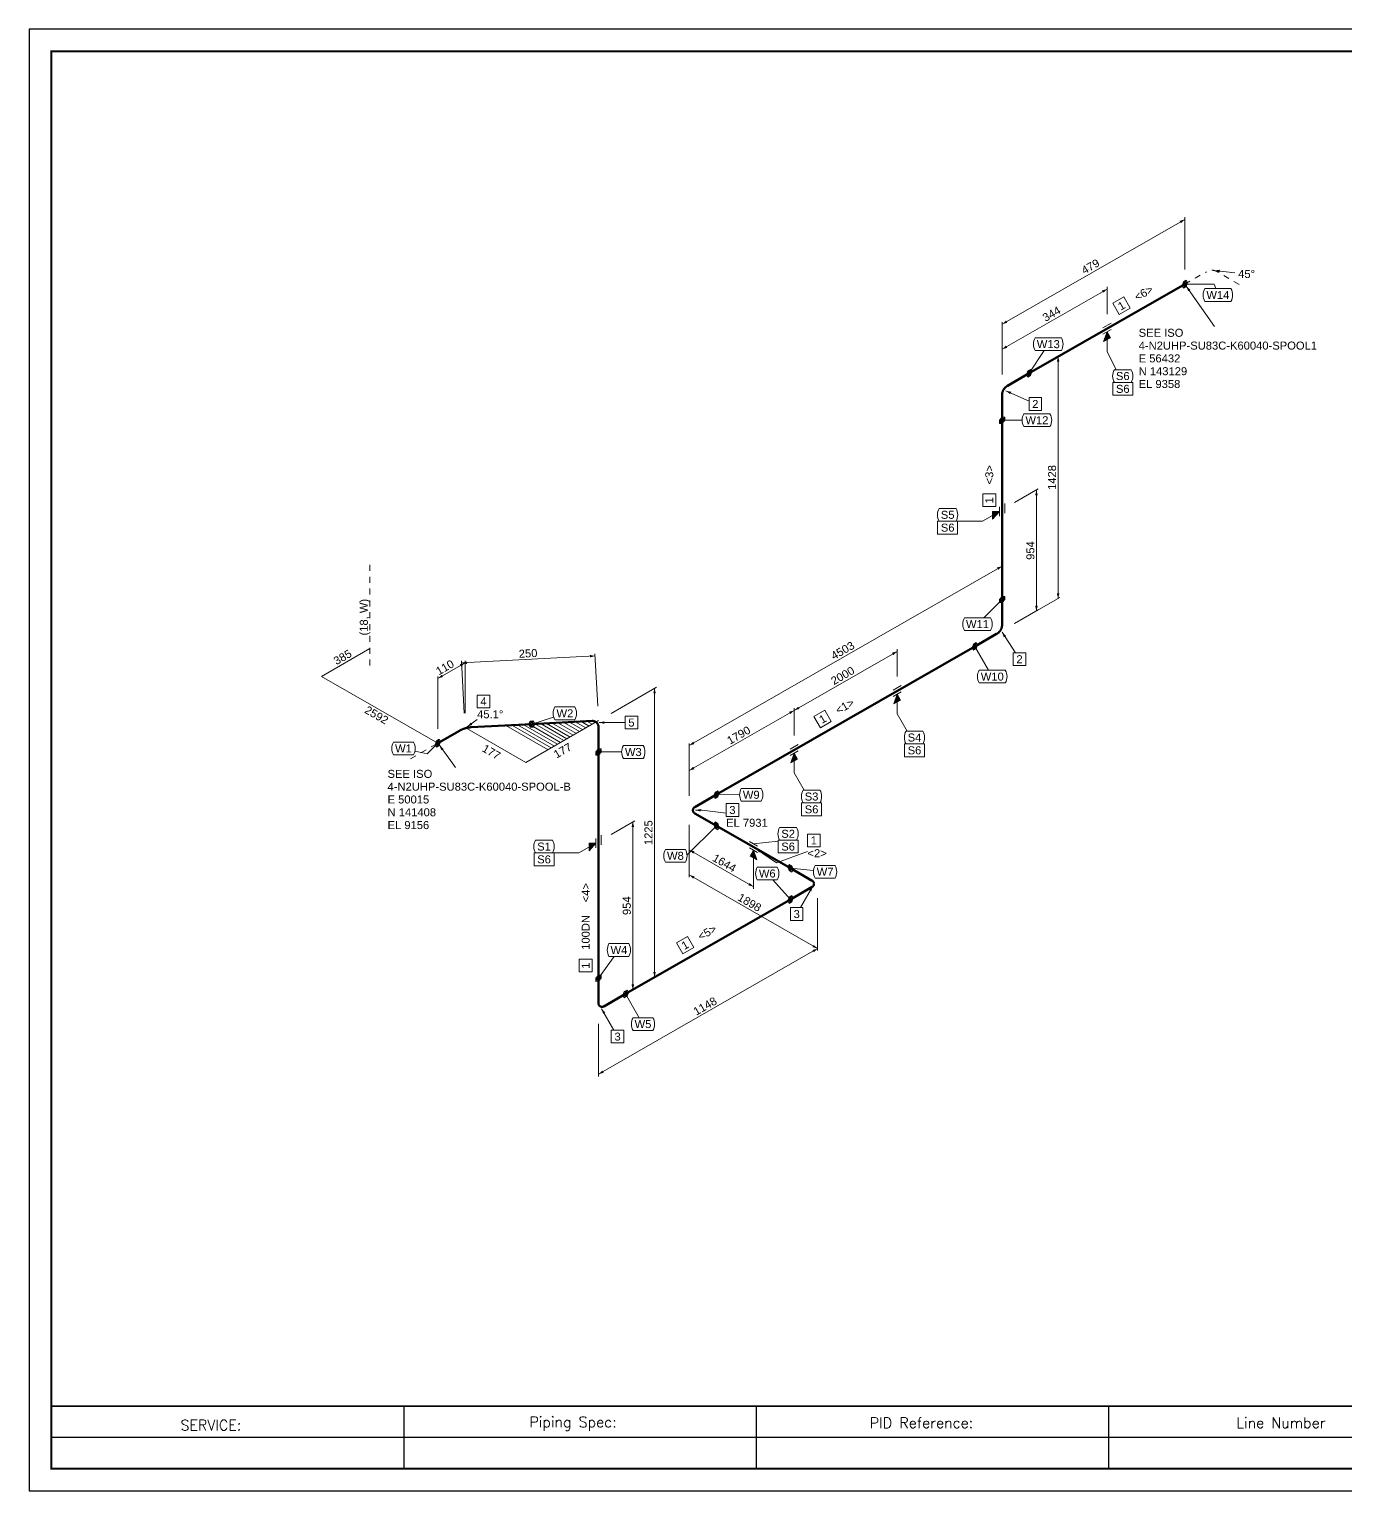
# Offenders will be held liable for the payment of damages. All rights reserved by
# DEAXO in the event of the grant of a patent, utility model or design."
# Model space of a CAD drawing. Header units: metres. Extents: x 6 to 600, y 9 to 429.
# Drawn here: x 6.2 to 384.5, y 9.1 to 429.1 of the extents above; entities that cross this region are included whole.
import ezdxf
from ezdxf.enums import TextEntityAlignment as Align

# ---------------------------------------------------------------- set-up
doc = ezdxf.new("R2010")
doc.units = ezdxf.units.M
doc.header["$MEASUREMENT"] = 0
for name, color, linetype, lineweight in [('CONTINUATION', 7, 'Continuous', 0), ('DIM', 7, 'Continuous', 0), ('JONTNO', 2, 'Continuous', 0), ('LEADLINE', 2, 'Continuous', 0), ('MESSAGE', 2, 'Continuous', 0), ('Pipe', 1, 'Continuous', 50), ('PTNO', 2, 'Continuous', 0), ('SKEW_HATCH', 7, 'Continuous', 20), ('SYMBOL', 7, 'Continuous', 0)]:
    doc.layers.add(name, color=color, linetype=linetype, lineweight=lineweight)
doc.styles.add('Arial', font='')
doc.styles.add('RomanS', font='romans.shx')
doc.styles.get('Arial').set_extended_font_data('Arial')

msp = doc.modelspace()

# ---------------------------------------------------------------- linework, layer by layer
at = {"linetype": 'Continuous'}
for p, q in [((113.82, 33.42), (113.82, 15.42)), ((215.07, 33.42), (215.07, 15.42)), ((316.32, 33.42), (316.32, 15.42))]:
    msp.add_line(p, q, dxfattribs=at)
for p, q in [((417.57, 33.42), (317.57, 33.42)), ((417.57, 24.42), (12.57, 24.42))]:
    msp.add_line(p, q)
msp.add_lwpolyline([(6.22, 9.07), (600.22, 9.07), (600.22, 429.07), (6.22, 429.07)], close=True)
msp.add_lwpolyline([(12.57, 15.42, 0.508, 0.508, 0), (593.87, 15.42, 0.508, 0.508, 0), (593.87, 422.72, 0.508, 0.508, 0), (12.57, 422.72, 0.508, 0.508, 0)], format="xyseb", close=True)
at = {"linetype": 'ByBlock', "lineweight": -2}
msp.add_lwpolyline([(417.57, 33.42, 0.5, 0.5, 0), (12.57, 33.42, 0.5, 0.5, 0)], format="xyseb", dxfattribs=at)
at = {"layer": 'CONTINUATION'}
for points in [[(341.18, 357.51), (342.65, 358.36)], [(344.13, 359.2), (344.48, 359.4)], [(347.59, 359.39), (347.54, 359.42), (347.5, 359.44), (347.45, 359.47), (347.4, 359.49), (347.35, 359.52), (347.3, 359.54), (347.25, 359.56), (347.2, 359.58), (347.15, 359.6), (347.1, 359.62), (347.04, 359.64), (346.99, 359.66), (346.94, 359.68), (346.89, 359.69), (346.83, 359.71), (346.78, 359.72), (346.73, 359.73), (346.67, 359.75), (346.62, 359.76), (346.57, 359.77), (346.51, 359.78), (346.46, 359.78), (346.4, 359.79), (346.35, 359.8), (346.3, 359.8), (346.24, 359.81), (346.19, 359.81), (346.13, 359.81), (346.08, 359.81), (346.02, 359.81), (345.97, 359.81)], [(347.94, 359.19), (347.59, 359.39)], [(350.87, 357.47), (349.4, 358.33)], [(338.23, 355.82), (339.7, 356.67)], [(353.81, 355.75), (352.34, 356.61)], [(121.71, 222.81), (123.18, 223.66)], [(115.81, 219.43), (117.29, 220.27)], [(118.76, 221.12), (120.24, 221.97)]]:
    msp.add_lwpolyline(points, dxfattribs=at)
at = {"layer": 'DIM'}
for p, q in [((285.73, 344.31), (338.23, 374.42)), ((338.23, 359.98), (338.23, 375.02)), ((285.73, 337.11), (315.88, 354.4)), ((315.88, 347.16), (315.88, 355)), ((285.73, 329.87), (285.73, 344.91)), ((285.73, 329.87), (285.73, 337.71)), ((289.33, 327.79), (302.36, 335.31)), ((301.84, 265.49), (301.84, 335.01)), ((289.33, 293.03), (296.12, 296.95)), ((295.6, 261.89), (295.6, 296.65)), ((195.86, 223.24), (285.73, 274.79)), ((285.73, 260.35), (285.73, 275.39)), ((289.33, 258.27), (302.36, 265.79)), ((289.33, 258.27), (296.12, 262.19)), ((168.8, 248.97), (130.46, 246.96)), ((169.56, 234.54), (168.77, 249.57)), ((226.01, 233.33), (255.58, 250.29)), ((255.58, 243.05), (255.58, 250.89)), ((131.43, 246.99), (123.62, 242.51)), ((131.21, 232.54), (130.42, 247.56)), ((131.43, 232.54), (131.43, 247.59)), ((123.62, 228.06), (123.62, 243.11)), ((173.37, 232.46), (186.4, 239.99)), ((185.88, 156.66), (185.88, 239.69)), ((195.86, 216.04), (226.01, 233.33)), ((226.01, 226.09), (226.01, 233.93)), ((226.01, 226.09), (226.01, 233.93)), ((195.86, 208.8), (195.86, 223.84)), ((195.86, 208.8), (195.86, 216.64)), ((173.37, 197.7), (180.17, 201.63)), ((179.65, 153.06), (179.65, 201.33)), ((195.86, 200.48), (195.86, 192.64)), ((195.86, 200.48), (195.86, 185.44)), ((195.86, 193.24), (214.3, 182.66)), ((214.3, 189.9), (214.3, 182.06)), ((195.86, 186.04), (232.74, 164.88)), ((232.74, 179.32), (232.74, 164.28)), ((232.74, 179.32), (232.74, 164.28)), ((169.77, 128.76), (232.74, 164.88)), ((173.37, 149.44), (186.4, 156.96)), ((173.37, 149.44), (180.17, 153.36)), ((169.77, 143.21), (169.77, 128.16))]:
    msp.add_line(p, q, dxfattribs=at)
for points in [[(90.15, 243.11), (104.1, 251.11)], [(123.62, 223.91), (90.15, 243.11)]]:
    msp.add_lwpolyline(points, dxfattribs=at)
for points in [[(338.23, 374.42), (337.12, 373.35), (336.74, 374)], [(315.88, 354.4), (314.77, 353.33), (314.4, 353.98)], [(285.73, 344.31), (286.85, 345.38), (287.22, 344.73)], [(285.73, 337.11), (286.85, 338.18), (287.22, 337.53)], [(301.84, 335.01), (302.21, 333.51), (301.46, 333.51)], [(295.6, 296.65), (295.98, 295.15), (295.23, 295.15)], [(285.73, 274.79), (284.62, 273.72), (284.24, 274.37)], [(301.84, 265.49), (301.46, 266.99), (302.21, 266.99)], [(295.6, 261.89), (295.23, 263.39), (295.98, 263.39)], [(168.8, 248.97), (167.33, 248.52), (167.29, 249.26)], [(255.58, 250.29), (254.46, 249.22), (254.09, 249.87)], [(131.43, 246.99), (130.31, 245.92), (129.94, 246.57)], [(130.46, 246.96), (131.93, 247.41), (131.97, 246.66)], [(123.62, 242.51), (124.73, 243.58), (125.11, 242.93)], [(185.88, 239.69), (186.26, 238.19), (185.51, 238.19)], [(226.01, 233.33), (224.9, 232.26), (224.52, 232.91)], [(226.01, 233.33), (227.13, 234.4), (227.5, 233.75)], [(195.86, 223.24), (196.97, 224.31), (197.35, 223.66)], [(195.86, 216.04), (196.97, 217.11), (197.35, 216.46)], [(179.65, 201.33), (180.02, 199.83), (179.27, 199.83)], [(195.86, 193.24), (197.35, 192.82), (196.97, 192.17)], [(195.86, 186.04), (197.35, 185.62), (196.97, 184.97)], [(214.3, 182.66), (212.81, 183.08), (213.19, 183.73)], [(232.74, 164.88), (231.26, 165.3), (231.63, 165.95)], [(232.74, 164.88), (231.63, 163.81), (231.26, 164.46)], [(185.88, 156.66), (185.51, 158.16), (186.26, 158.16)], [(179.65, 153.06), (179.27, 154.56), (180.02, 154.56)], [(169.77, 128.76), (170.89, 129.84), (171.26, 129.19)]]:
    msp.add_solid(points, dxfattribs=at)
at = {"layer": 'JONTNO'}
for p, q in [((343.98, 354.53), (351.47, 354.53)), ((343.98, 350.85), (351.47, 350.85)), ((295.27, 340.41), (302.76, 340.41)), ((295.27, 336.73), (302.76, 336.73)), ((317.98, 331.24), (322.81, 331.24)), ((317.98, 327.56), (322.81, 327.56)), ((291.99, 318.55), (299.48, 318.55)), ((291.99, 314.87), (299.48, 314.87)), ((267.67, 291.37), (272.5, 291.37)), ((267.67, 287.69), (272.5, 287.69)), ((274.91, 259.96), (282.4, 259.96)), ((274.91, 256.28), (282.4, 256.28)), ((279.16, 244.88), (286.65, 244.88)), ((279.16, 241.2), (286.65, 241.2)), ((157.26, 234.32), (162.97, 234.32)), ((157.26, 230.64), (162.97, 230.64)), ((258.14, 227.37), (262.97, 227.37)), ((110.88, 224.22), (116.6, 224.22)), ((176.92, 223.22), (182.64, 223.22)), ((258.14, 223.69), (262.97, 223.69)), ((110.88, 220.54), (116.6, 220.54)), ((176.92, 219.54), (182.64, 219.54)), ((210.8, 210.92), (216.52, 210.92)), ((228.57, 210.41), (233.4, 210.41)), ((210.8, 207.24), (216.52, 207.24)), ((228.57, 206.73), (233.4, 206.73)), ((221.83, 199.71), (226.66, 199.71)), ((151.71, 196.04), (156.54, 196.04)), ((189.02, 193.38), (194.73, 193.38)), ((221.83, 196.03), (226.66, 196.03)), ((151.71, 192.36), (156.54, 192.36)), ((189.02, 189.7), (194.73, 189.7)), ((215.4, 188.29), (221.12, 188.29)), ((232.02, 188.78), (237.74, 188.78)), ((232.02, 185.1), (237.74, 185.1)), ((215.4, 184.61), (221.12, 184.61)), ((172.79, 166.3), (178.5, 166.3)), ((172.79, 162.62), (178.5, 162.62)), ((179.7, 145.02), (185.42, 145.02)), ((179.7, 141.34), (185.42, 141.34))]:
    msp.add_line(p, q, dxfattribs=at)
for points in [[(317.52, 323.88), (317.52, 327.56), (323.27, 327.56), (323.27, 323.88)], [(267.21, 284.01), (267.21, 287.69), (272.96, 287.69), (272.96, 284.01)], [(257.68, 220.01), (257.68, 223.69), (263.43, 223.69), (263.43, 220.01)], [(228.11, 203.05), (228.11, 206.73), (233.86, 206.73), (233.86, 203.05)], [(221.37, 192.35), (221.37, 196.03), (227.12, 196.03), (227.12, 192.35)], [(151.25, 188.68), (151.25, 192.36), (157, 192.36), (157, 188.68)]]:
    msp.add_lwpolyline(points, close=True, dxfattribs=at)
for centre, start, end in [((347.17, 352.69), 150, 210), ((348.29, 352.69), 330, 30), ((298.45, 338.57), 150, 210), ((299.57, 338.57), 330, 30), ((321.17, 329.4), 150, 210), ((319.63, 329.4), 330, 30), ((295.18, 316.71), 150, 210), ((296.3, 316.71), 330, 30), ((270.85, 289.53), 150, 210), ((269.31, 289.53), 330, 30), ((278.1, 258.12), 150, 210), ((279.22, 258.12), 330, 30), ((282.35, 243.04), 150, 210), ((283.47, 243.04), 330, 30), ((160.44, 232.48), 150, 210), ((159.79, 232.48), 330, 30), ((261.33, 225.53), 150, 210), ((259.78, 225.53), 330, 30), ((114.07, 222.38), 150, 210), ((113.41, 222.38), 330, 30), ((180.11, 221.38), 150, 210), ((179.45, 221.38), 330, 30), ((213.99, 209.08), 150, 210), ((213.33, 209.08), 330, 30), ((231.76, 208.57), 150, 210), ((230.21, 208.57), 330, 30), ((225.01, 197.87), 150, 210), ((223.47, 197.87), 330, 30), ((154.89, 194.2), 150, 210), ((153.35, 194.2), 330, 30), ((192.2, 191.54), 150, 210), ((191.54, 191.54), 330, 30), ((218.59, 186.45), 150, 210), ((217.93, 186.45), 330, 30), ((235.21, 186.94), 150, 210), ((234.55, 186.94), 330, 30), ((175.98, 164.46), 150, 210), ((175.32, 164.46), 330, 30), ((182.89, 143.18), 150, 210), ((182.23, 143.18), 330, 30)]:
    msp.add_arc(centre, 3.68, start, end, dxfattribs=at)
at = {"layer": 'LEADLINE'}
for p, q in [((352.64, 359.1), (346.78, 359.73)), ((346.67, 355.81), (338.23, 355.81)), ((346.73, 343.68), (338.66, 355.21)), ((347.1, 354.53), (346.67, 355.81)), ((297.81, 336.73), (293.54, 330.19)), ((318.54, 331.24), (315.88, 336.48)), ((293.47, 322.18), (286.83, 325.16)), ((291.53, 316.71), (285.74, 316.71)), ((272.96, 287.69), (280.08, 287.69)), ((280.5, 259.96), (285.73, 265.19)), ((289.55, 249.87), (285.72, 255.8)), ((281.85, 244.88), (277.93, 251.72)), ((156.8, 231.4), (150.6, 229.39)), ((258.44, 227.37), (255.58, 232.37)), ((134.9, 230.67), (132.09, 228.62)), ((177.43, 229.82), (169.99, 229.82)), ((120.59, 220.88), (123.62, 223.92)), ((128.69, 216.93), (124.06, 223.3)), ((117.06, 221.65), (120.59, 220.88)), ((176.46, 221.38), (169.78, 221.38)), ((228.88, 210.41), (226.01, 215.41)), ((210.34, 209.09), (203.66, 209.11)), ((199.53, 204.64), (197.65, 204.64)), ((206.44, 203.75), (199.53, 204.64)), ((195.19, 191.69), (203.66, 200.16)), ((221.37, 195.72), (214.3, 194.96)), ((220.87, 189.52), (214.92, 193.63)), ((157, 192.36), (164.12, 192.36)), ((229.82, 192.78), (220.87, 189.52)), ((231.56, 187.28), (224.93, 187.96)), ((219.91, 184.61), (224.93, 179)), ((227.78, 176.65), (231.33, 182.83)), ((174.31, 162.62), (169.77, 156.37)), ((181.5, 145.02), (177.58, 151.85)), ((174.21, 141.43), (170.67, 147.61))]:
    msp.add_line(p, q, dxfattribs=at)
for points in [[(346.78, 359.73), (348.31, 359.95), (348.23, 359.2)], [(338.66, 355.21), (339.83, 354.19), (339.21, 353.76)], [(286.83, 325.16), (288.36, 324.89), (288.05, 324.2)], [(285.72, 255.8), (286.85, 254.74), (286.22, 254.34)], [(132.09, 228.62), (133.08, 229.81), (133.53, 229.2)], [(169.99, 229.82), (171.49, 230.2), (171.49, 229.45)], [(124.06, 223.3), (125.24, 222.31), (124.64, 221.87)], [(197.65, 204.64), (199.15, 205.01), (199.15, 204.26)], [(214.92, 193.63), (216.36, 193.09), (215.94, 192.47)], [(231.33, 182.83), (230.91, 181.34), (230.26, 181.72)], [(170.67, 147.61), (171.74, 146.5), (171.09, 146.12)]]:
    msp.add_solid(points, dxfattribs=at)
at = {"layer": 'Pipe'}
for points in [[(338.23, 355.82), (293.54, 330.19)], [(293.54, 330.19), (287.29, 326.6)], [(287.29, 326.6), (287.2, 326.55), (287.11, 326.49), (287.03, 326.43), (286.94, 326.37), (286.86, 326.3), (286.78, 326.24), (286.7, 326.17), (286.63, 326.09), (286.56, 326.02), (286.49, 325.94), (286.42, 325.86), (286.35, 325.77), (286.29, 325.69), (286.23, 325.6), (286.18, 325.51), (286.12, 325.42), (286.07, 325.33), (286.03, 325.23), (285.99, 325.14), (285.95, 325.04), (285.91, 324.94), (285.88, 324.84), (285.85, 324.74), (285.82, 324.64), (285.8, 324.54), (285.78, 324.43), (285.76, 324.33), (285.75, 324.22), (285.74, 324.12), (285.73, 324.01), (285.73, 323.91)], [(285.73, 316.71), (285.73, 323.91)], [(285.73, 265.19), (285.73, 316.71)], [(285.73, 265.19), (285.73, 257.99)], [(284.17, 255.29), (284.26, 255.35), (284.35, 255.4), (284.44, 255.46), (284.52, 255.53), (284.6, 255.59), (284.68, 255.66), (284.76, 255.73), (284.84, 255.8), (284.91, 255.88), (284.98, 255.96), (285.05, 256.04), (285.11, 256.12), (285.17, 256.21), (285.23, 256.3), (285.29, 256.38), (285.34, 256.48), (285.39, 256.57), (285.44, 256.66), (285.48, 256.76), (285.52, 256.86), (285.56, 256.96), (285.59, 257.06), (285.62, 257.16), (285.64, 257.26), (285.67, 257.36), (285.69, 257.46), (285.7, 257.57), (285.72, 257.67), (285.72, 257.78), (285.73, 257.88), (285.73, 257.99)], [(277.92, 251.71), (284.17, 255.29)], [(203.67, 209.12), (277.92, 251.71)], [(123.62, 223.91), (129.86, 227.49)], [(133.22, 228.48), (133.11, 228.47), (133, 228.46), (132.88, 228.45), (132.77, 228.44), (132.66, 228.43), (132.54, 228.41), (132.43, 228.39), (132.32, 228.38), (132.21, 228.36), (132.09, 228.33), (131.98, 228.31), (131.87, 228.28), (131.76, 228.26), (131.65, 228.23), (131.54, 228.2), (131.43, 228.16), (131.32, 228.13), (131.21, 228.1), (131.11, 228.06), (131, 228.02), (130.89, 227.98), (130.79, 227.94), (130.68, 227.89), (130.58, 227.85), (130.47, 227.8), (130.37, 227.75), (130.27, 227.7), (130.16, 227.65), (130.06, 227.6), (129.96, 227.54), (129.86, 227.49)], [(150.6, 229.38), (133.22, 228.48)], [(150.6, 229.38), (167.98, 230.29)], [(169.77, 228.59), (169.77, 228.67), (169.76, 228.76), (169.75, 228.85), (169.74, 228.94), (169.71, 229.03), (169.69, 229.11), (169.66, 229.2), (169.63, 229.28), (169.59, 229.36), (169.54, 229.44), (169.5, 229.52), (169.45, 229.59), (169.39, 229.66), (169.33, 229.73), (169.27, 229.79), (169.21, 229.85), (169.14, 229.91), (169.07, 229.97), (169, 230.02), (168.92, 230.06), (168.84, 230.11), (168.76, 230.15), (168.68, 230.18), (168.59, 230.21), (168.51, 230.24), (168.42, 230.26), (168.33, 230.27), (168.24, 230.28), (168.15, 230.29), (168.06, 230.29), (167.98, 230.29)], [(169.77, 221.39), (169.77, 228.59)], [(169.77, 156.36), (169.77, 221.39)], [(203.67, 209.12), (197.42, 205.53)], [(197.42, 205.53), (197.36, 205.5), (197.3, 205.46), (197.25, 205.41), (197.2, 205.36), (197.15, 205.31), (197.11, 205.26), (197.07, 205.2), (197.03, 205.14), (197, 205.08), (196.97, 205.01), (196.95, 204.95), (196.93, 204.88), (196.92, 204.81), (196.91, 204.74), (196.9, 204.67), (196.9, 204.6), (196.91, 204.53), (196.92, 204.46), (196.93, 204.4), (196.95, 204.33), (196.97, 204.26), (197, 204.2), (197.03, 204.14), (197.07, 204.08), (197.11, 204.02), (197.15, 203.96), (197.2, 203.91), (197.25, 203.87), (197.3, 203.82), (197.36, 203.78), (197.42, 203.74)], [(203.67, 200.16), (197.42, 203.74)], [(203.67, 200.16), (224.94, 187.96)], [(224.94, 187.96), (231.18, 184.38)], [(224.94, 179), (231.18, 182.59)], [(231.18, 182.59), (231.24, 182.62), (231.3, 182.66), (231.35, 182.71), (231.4, 182.76), (231.45, 182.81), (231.49, 182.86), (231.53, 182.92), (231.57, 182.98), (231.6, 183.04), (231.63, 183.11), (231.65, 183.17), (231.67, 183.24), (231.69, 183.31), (231.69, 183.38), (231.7, 183.45), (231.7, 183.52), (231.69, 183.59), (231.69, 183.66), (231.67, 183.73), (231.65, 183.79), (231.63, 183.86), (231.6, 183.92), (231.57, 183.98), (231.53, 184.04), (231.49, 184.1), (231.45, 184.16), (231.4, 184.21), (231.35, 184.26), (231.3, 184.3), (231.24, 184.34), (231.18, 184.38)], [(177.58, 151.84), (224.94, 179)], [(169.77, 156.36), (169.77, 149.16)], [(177.58, 151.84), (171.33, 148.26)], [(169.77, 149.16), (169.78, 149.09), (169.78, 149.02), (169.79, 148.96), (169.81, 148.89), (169.83, 148.82), (169.86, 148.75), (169.89, 148.69), (169.92, 148.63), (169.96, 148.57), (170, 148.51), (170.05, 148.46), (170.1, 148.41), (170.15, 148.36), (170.2, 148.32), (170.26, 148.28), (170.32, 148.25), (170.39, 148.21), (170.45, 148.19), (170.52, 148.17), (170.59, 148.15), (170.66, 148.13), (170.73, 148.13), (170.8, 148.12), (170.87, 148.12), (170.94, 148.13), (171.01, 148.14), (171.07, 148.15), (171.14, 148.17), (171.21, 148.2), (171.27, 148.23), (171.33, 148.26)]]:
    msp.add_lwpolyline(points, dxfattribs=at)
at = {"layer": 'PTNO'}
for points in [[(319.39, 347.13), (317.56, 350.33), (320.7, 352.13), (322.53, 348.93)], [(293.47, 319.53), (293.47, 323.21), (297.08, 323.21), (297.08, 319.53)], [(283.89, 291.9), (280.21, 291.9), (280.21, 295.52), (283.89, 295.52)], [(288.93, 246.19), (288.93, 249.87), (292.54, 249.87), (292.54, 246.19)], [(134.9, 234.06), (134.9, 237.74), (138.52, 237.74), (138.52, 234.06)], [(177.43, 227.98), (177.43, 231.66), (181.05, 231.66), (181.05, 227.98)], [(233.53, 228.36), (231.69, 231.56), (234.83, 233.36), (236.66, 230.16)], [(206.44, 202.87), (206.44, 206.55), (210.06, 206.55), (210.06, 202.87)], [(229.82, 194.12), (229.82, 197.8), (233.44, 197.8), (233.44, 194.12)], [(224.92, 172.97), (224.92, 176.65), (228.53, 176.65), (228.53, 172.97)], [(193.99, 163.38), (192.16, 166.57), (195.3, 168.37), (197.13, 165.18)], [(167.93, 158.17), (164.25, 158.17), (164.25, 161.79), (167.93, 161.79)], [(173.46, 137.75), (173.46, 141.43), (177.08, 141.43), (177.08, 137.75)]]:
    msp.add_lwpolyline(points, close=True, dxfattribs=at)
at = {"layer": 'SKEW_HATCH'}
for p, q in [((148.87, 218.31), (131.43, 228.38)), ((143.18, 229), (155.27, 222.01)), ((144.84, 229.08), (156.18, 222.54)), ((146.5, 229.17), (157.09, 223.06)), ((148.16, 229.26), (157.99, 223.58)), ((169.77, 230.39), (148.87, 218.31)), ((149.83, 229.34), (158.9, 224.11)), ((151.49, 229.43), (159.8, 224.63)), ((153.15, 229.52), (160.71, 225.15)), ((154.81, 229.6), (161.62, 225.68)), ((156.47, 229.69), (162.52, 226.2)), ((158.14, 229.78), (163.43, 226.72)), ((159.8, 229.87), (164.34, 227.25)), ((161.46, 229.95), (165.24, 227.77)), ((163.12, 230.04), (166.15, 228.29)), ((164.79, 230.13), (167.05, 228.82)), ((166.45, 230.21), (167.96, 229.34)), ((168.11, 230.3), (168.87, 229.86))]:
    msp.add_line(p, q, dxfattribs=at)
at = {"layer": 'SYMBOL'}
for points in [[(338.62, 356.93), (337.45, 355.37)], [(337.45, 355.37), (337.83, 356.48)], [(337.83, 354.69), (337.45, 355.37)], [(337.45, 355.37), (338.62, 355.14)], [(337.83, 356.48), (338.62, 356.93)], [(337.83, 354.69), (338.62, 356.93)], [(337.83, 355.59), (337.83, 356.48)], [(337.83, 356.48), (339, 356.26)], [(339, 356.26), (337.83, 354.69)], [(338.62, 355.14), (337.83, 355.59)], [(338.62, 355.14), (337.83, 354.69)], [(338.62, 356.93), (339, 356.26)], [(339, 356.26), (338.62, 355.14)], [(317.06, 344.56), (314.71, 343.23)], [(317.06, 342.77), (314.71, 341.44)], [(314.91, 339.29), (315.88, 342.1)], [(316.85, 340.41), (314.91, 339.29)], [(315.88, 342.1), (315.01, 339.35)], [(315.88, 342.1), (315.1, 339.41)], [(315.88, 342.1), (315.2, 339.46)], [(315.88, 342.1), (315.3, 339.52)], [(315.88, 342.1), (315.4, 339.57)], [(315.88, 342.1), (315.49, 339.63)], [(315.88, 342.1), (315.59, 339.69)], [(315.88, 342.1), (315.69, 339.74)], [(315.88, 342.1), (315.79, 339.8)], [(315.88, 342.1), (316.85, 340.41)], [(315.88, 342.1), (315.88, 336.48)], [(315.88, 342.1), (316.75, 340.35)], [(315.88, 342.1), (316.66, 340.3)], [(315.88, 342.1), (316.56, 340.24)], [(315.88, 342.1), (316.46, 340.18)], [(315.88, 342.1), (316.36, 340.13)], [(315.88, 342.1), (316.26, 340.07)], [(315.88, 342.1), (316.17, 340.02)], [(315.88, 342.1), (316.07, 339.96)], [(315.88, 342.1), (315.97, 339.9)], [(292.77, 329.74), (293.94, 331.32)], [(292.77, 329.74), (293.15, 330.86)], [(293.15, 329.07), (292.77, 329.74)], [(293.94, 329.53), (292.77, 329.74)], [(293.15, 330.86), (293.94, 331.32)], [(293.94, 331.32), (293.15, 329.07)], [(294.32, 330.63), (293.15, 330.86)], [(293.15, 330.86), (293.94, 330.42)], [(293.15, 329.07), (294.32, 330.63)], [(293.94, 329.53), (293.15, 329.07)], [(293.94, 331.32), (294.32, 330.63)], [(294.32, 330.63), (293.94, 329.53)], [(293.94, 330.42), (293.94, 329.53)], [(284.96, 316.71), (285.73, 317.6)], [(284.96, 315.8), (285.73, 317.6)], [(284.96, 315.8), (284.96, 316.71)], [(286.51, 316.7), (284.96, 316.71)], [(284.96, 316.71), (285.73, 315.81)], [(285.73, 316.25), (284.96, 315.8)], [(285.73, 315.81), (284.96, 315.8)], [(285.73, 317.6), (286.51, 317.61)], [(285.73, 315.81), (286.51, 317.61)], [(286.51, 317.61), (285.73, 316.25)], [(285.73, 317.6), (286.51, 316.7)], [(286.51, 316.7), (285.73, 315.81)], [(286.51, 317.61), (286.51, 316.7)], [(284.95, 290.5), (280.08, 287.69)], [(284.95, 290.5), (283, 288.26)], [(283, 288.26), (283, 290.5)], [(283, 290.5), (284.95, 290.5)], [(284.95, 290.5), (283, 288.37)], [(284.95, 290.5), (283, 288.48)], [(284.95, 290.5), (283, 288.6)], [(284.95, 290.5), (283, 288.71)], [(284.95, 290.5), (283, 288.82)], [(284.95, 290.5), (283, 288.93)], [(284.95, 290.5), (283, 289.05)], [(284.95, 290.5), (283, 289.16)], [(284.95, 290.5), (283, 289.27)], [(284.95, 290.5), (283, 289.49)], [(284.95, 290.5), (283, 289.6)], [(284.95, 290.5), (283, 289.71)], [(284.95, 290.5), (283, 289.82)], [(284.95, 290.5), (283, 289.94)], [(284.95, 290.5), (283, 290.05)], [(284.95, 290.5), (283, 290.16)], [(284.95, 290.5), (283, 290.27)], [(284.95, 290.5), (283, 290.39)], [(284.95, 289.15), (284.96, 291.85)], [(286.5, 290.04), (286.51, 292.75)], [(104.1, 275.11), (104.1, 273.41)], [(104.1, 271.71), (104.1, 270.01)], [(104.1, 268.31), (104.1, 266.61)], [(104.1, 264.91), (104.1, 263.21)], [(284.95, 265.2), (285.73, 266.09)], [(285.73, 266.09), (284.95, 264.29)], [(284.95, 264.29), (285.73, 265.65)], [(284.95, 264.29), (284.95, 265.2)], [(285.73, 264.3), (284.95, 265.2)], [(284.95, 265.2), (286.5, 265.18)], [(285.73, 265.65), (286.5, 266.09)], [(285.73, 266.09), (286.5, 266.09)], [(286.5, 266.09), (285.73, 264.3)], [(286.5, 265.18), (285.73, 266.09)], [(286.5, 265.18), (285.73, 264.3)], [(286.5, 266.09), (286.5, 265.18)], [(104.1, 261.51), (104.1, 259.81)], [(285.73, 264.3), (284.95, 264.29)], [(104.1, 258.11), (104.1, 256.41)], [(104.1, 254.71), (104.1, 253.01)], [(277.15, 251.27), (278.33, 252.84)], [(277.15, 251.27), (277.53, 252.39)], [(277.53, 252.39), (278.33, 252.84)], [(278.33, 252.84), (277.53, 250.6)], [(278.71, 252.16), (277.53, 252.39)], [(277.53, 252.39), (278.33, 251.94)], [(277.53, 250.6), (278.71, 252.16)], [(278.33, 252.84), (278.71, 252.16)], [(278.71, 252.16), (278.33, 251.05)], [(104.1, 251.31), (104.1, 249.61)], [(104.1, 247.91), (104.1, 246.21)], [(277.53, 250.6), (277.15, 251.27)], [(278.33, 251.05), (277.15, 251.27)], [(278.33, 251.05), (277.53, 250.6)], [(278.33, 251.94), (278.33, 251.05)], [(256.75, 240.45), (254.41, 239.12)], [(256.75, 238.66), (254.41, 237.33)], [(254.6, 235.18), (255.58, 237.99)], [(256.55, 236.3), (254.6, 235.18)], [(255.58, 237.99), (254.7, 235.24)], [(255.58, 237.99), (254.8, 235.3)], [(255.58, 237.99), (254.9, 235.35)], [(255.58, 237.99), (254.99, 235.41)], [(255.58, 237.99), (255.09, 235.46)], [(255.58, 237.99), (255.19, 235.52)], [(255.58, 237.99), (255.29, 235.58)], [(255.58, 237.99), (255.38, 235.63)], [(255.58, 237.99), (255.48, 235.69)], [(255.58, 237.99), (256.55, 236.3)], [(255.58, 237.99), (255.58, 232.37)], [(255.58, 237.99), (256.45, 236.24)], [(255.58, 237.99), (256.35, 236.19)], [(255.58, 237.99), (256.25, 236.13)], [(255.58, 237.99), (256.16, 236.07)], [(255.58, 237.99), (256.06, 236.02)], [(255.58, 237.99), (255.96, 235.96)], [(255.58, 237.99), (255.86, 235.91)], [(255.58, 237.99), (255.76, 235.85)], [(255.58, 237.99), (255.67, 235.79)], [(149.71, 229.33), (151.01, 230.3)], [(149.71, 229.33), (150.1, 230.26)], [(150.2, 228.47), (149.71, 229.33)], [(151.11, 228.52), (149.71, 229.33)], [(150.1, 230.26), (151.01, 230.3)], [(151.5, 229.43), (150.1, 230.26)], [(150.1, 230.26), (151.06, 229.4)], [(151.01, 230.3), (150.2, 228.47)], [(150.2, 228.47), (151.5, 229.43)], [(151.11, 228.52), (150.2, 228.47)], [(151.01, 230.3), (151.5, 229.43)], [(151.06, 229.4), (151.11, 228.52)], [(151.5, 229.43), (151.11, 228.52)], [(122.85, 223.46), (124.02, 225.04)], [(122.85, 223.46), (123.23, 224.58)], [(123.23, 222.79), (122.85, 223.46)], [(124.02, 223.25), (122.85, 223.46)], [(123.23, 224.58), (124.02, 225.04)], [(124.02, 225.04), (123.23, 222.79)], [(124.4, 224.35), (123.23, 224.58)], [(123.23, 224.58), (124.02, 224.14)], [(123.23, 222.79), (124.4, 224.35)], [(124.02, 223.25), (123.23, 222.79)], [(124.02, 225.04), (124.4, 224.35)], [(124.4, 224.35), (124.02, 223.25)], [(124.02, 224.14), (124.02, 223.25)], [(227.18, 223.49), (224.84, 222.16)], [(169, 221.39), (169.77, 222.27)], [(169, 220.48), (169.77, 222.27)], [(169, 220.48), (169, 221.39)], [(170.55, 221.37), (169, 221.39)], [(169, 221.39), (169.77, 220.49)], [(169.77, 220.92), (169, 220.48)], [(169.77, 220.49), (169, 220.48)], [(169.77, 222.27), (170.55, 222.29)], [(169.77, 220.49), (170.55, 222.29)], [(170.55, 222.29), (169.77, 220.92)], [(169.77, 222.27), (170.55, 221.37)], [(170.55, 221.37), (169.77, 220.49)], [(170.55, 222.29), (170.55, 221.37)], [(227.18, 221.71), (224.84, 220.37)], [(225.04, 218.22), (226.01, 221.03)], [(226.98, 219.34), (225.04, 218.22)], [(226.01, 221.03), (225.13, 218.28)], [(226.01, 221.03), (225.23, 218.34)], [(226.01, 221.03), (225.33, 218.39)], [(226.01, 221.03), (225.43, 218.45)], [(226.01, 221.03), (225.52, 218.5)], [(226.01, 221.03), (225.62, 218.56)], [(226.01, 221.03), (225.72, 218.62)], [(226.01, 221.03), (225.82, 218.67)], [(226.01, 221.03), (225.91, 218.73)], [(226.01, 221.03), (226.98, 219.34)], [(226.01, 221.03), (226.01, 215.41)], [(226.01, 221.03), (226.88, 219.28)], [(226.01, 221.03), (226.78, 219.23)], [(226.01, 221.03), (226.68, 219.17)], [(226.01, 221.03), (226.59, 219.11)], [(226.01, 221.03), (226.49, 219.06)], [(226.01, 221.03), (226.39, 219)], [(226.01, 221.03), (226.29, 218.95)], [(226.01, 221.03), (226.2, 218.89)], [(226.01, 221.03), (226.1, 218.83)], [(204.06, 210.23), (202.88, 208.67)], [(203.27, 209.78), (204.06, 210.23)], [(203.27, 207.99), (204.06, 210.23)], [(204.06, 210.23), (204.44, 209.56)], [(202.88, 208.67), (203.27, 209.78)], [(203.27, 207.99), (202.88, 208.67)], [(202.88, 208.67), (204.06, 208.44)], [(203.27, 208.89), (203.27, 209.78)], [(203.27, 209.78), (204.44, 209.56)], [(204.44, 209.56), (203.27, 207.99)], [(204.06, 208.44), (203.27, 208.89)], [(204.06, 208.44), (203.27, 207.99)], [(204.44, 209.56), (204.06, 208.44)], [(170.54, 194.72), (170.55, 197.43)], [(202.88, 200.61), (203.27, 201.28)], [(204.06, 200.83), (202.88, 200.61)], [(203.27, 199.49), (202.88, 200.61)], [(202.88, 200.61), (204.06, 199.04)], [(203.27, 200.39), (203.27, 201.28)], [(203.27, 201.28), (204.06, 200.83)], [(203.27, 201.28), (204.44, 199.72)], [(203.27, 199.49), (204.06, 200.83)], [(204.06, 199.04), (203.27, 200.39)], [(204.44, 199.72), (203.27, 199.49)], [(204.06, 199.04), (203.27, 199.49)], [(204.06, 200.83), (204.44, 199.72)], [(204.44, 199.72), (204.06, 199.04)], [(168.99, 195.18), (164.12, 192.36)], [(168.99, 195.18), (167.05, 192.94)], [(167.05, 192.94), (167.05, 195.18)], [(167.05, 195.18), (168.99, 195.18)], [(168.99, 195.18), (167.05, 193.05)], [(168.99, 195.18), (167.05, 193.16)], [(168.99, 195.18), (167.05, 193.27)], [(168.99, 195.18), (167.05, 193.39)], [(168.99, 195.18), (167.05, 193.5)], [(168.99, 195.18), (167.05, 193.61)], [(168.99, 195.18), (167.05, 193.72)], [(168.99, 195.18), (167.05, 193.84)], [(168.99, 195.18), (167.05, 193.95)], [(168.99, 195.18), (167.05, 194.16)], [(168.99, 195.18), (167.05, 194.28)], [(168.99, 195.18), (167.05, 194.39)], [(168.99, 195.18), (167.05, 194.5)], [(168.99, 195.18), (167.05, 194.61)], [(168.99, 195.18), (167.05, 194.73)], [(168.99, 195.18), (167.05, 194.84)], [(168.99, 195.18), (167.05, 194.95)], [(168.99, 195.18), (167.05, 195.06)], [(168.99, 193.83), (169, 196.53)], [(215.47, 194.28), (213.13, 195.63)], [(215.47, 192.49), (213.13, 193.84)], [(213.32, 191.47), (214.3, 193.16)], [(215.27, 190.36), (213.32, 191.47)], [(214.3, 193.16), (213.42, 191.41)], [(214.3, 193.16), (213.52, 191.36)], [(214.3, 193.16), (213.62, 191.3)], [(214.3, 193.16), (213.72, 191.25)], [(214.3, 193.16), (213.81, 191.19)], [(214.3, 193.16), (213.91, 191.13)], [(214.3, 193.16), (214.01, 191.08)], [(214.3, 193.16), (214.11, 191.02)], [(214.3, 193.16), (214.2, 190.97)], [(214.3, 193.16), (215.27, 190.36)], [(214.3, 193.16), (214.3, 187.54)], [(214.3, 193.16), (215.17, 190.41)], [(214.3, 193.16), (215.07, 190.47)], [(214.3, 193.16), (214.97, 190.52)], [(214.3, 193.16), (214.88, 190.58)], [(214.3, 193.16), (214.78, 190.64)], [(214.3, 193.16), (214.68, 190.69)], [(214.3, 193.16), (214.58, 190.75)], [(214.3, 193.16), (214.49, 190.8)], [(214.3, 193.16), (214.39, 190.86)], [(224.16, 188.41), (224.54, 189.08)], [(224.54, 188.19), (224.54, 189.08)], [(224.54, 189.08), (225.33, 188.63)], [(224.54, 189.08), (225.71, 187.52)], [(225.33, 188.63), (224.16, 188.41)], [(224.54, 187.29), (224.16, 188.41)], [(224.16, 188.41), (225.33, 186.84)], [(224.54, 187.29), (225.33, 188.63)], [(225.33, 186.84), (224.54, 188.19)], [(225.71, 187.52), (224.54, 187.29)], [(225.33, 186.84), (224.54, 187.29)], [(225.33, 188.63), (225.71, 187.52)], [(225.71, 187.52), (225.33, 186.84)], [(225.33, 180.12), (224.16, 178.56)], [(224.16, 178.56), (224.54, 179.66)], [(224.54, 177.88), (224.16, 178.56)], [(224.16, 178.56), (225.33, 178.33)], [(224.54, 179.66), (225.33, 180.12)], [(224.54, 177.88), (225.33, 180.12)], [(224.54, 178.78), (224.54, 179.66)], [(224.54, 179.66), (225.71, 179.45)], [(225.71, 179.45), (224.54, 177.88)], [(225.33, 178.33), (224.54, 178.78)], [(225.33, 178.33), (224.54, 177.88)], [(225.33, 180.12), (225.71, 179.45)], [(225.71, 179.45), (225.33, 178.33)], [(168.99, 156.38), (169.77, 157.26)], [(169.77, 157.26), (168.99, 155.46)], [(168.99, 155.46), (169.77, 156.83)], [(168.99, 155.46), (168.99, 156.38)], [(169.77, 155.48), (168.99, 156.38)], [(168.99, 156.38), (170.54, 156.36)], [(169.77, 155.48), (168.99, 155.46)], [(169.77, 156.83), (170.54, 157.27)], [(169.77, 157.26), (170.54, 157.27)], [(170.54, 157.27), (169.77, 155.48)], [(170.54, 156.36), (169.77, 157.26)], [(170.54, 156.36), (169.77, 155.48)], [(170.54, 157.27), (170.54, 156.36)], [(176.81, 151.4), (177.98, 152.97)], [(176.81, 151.4), (177.19, 152.52)], [(177.19, 150.73), (176.81, 151.4)], [(177.98, 151.18), (176.81, 151.4)], [(177.19, 152.52), (177.98, 152.97)], [(177.98, 152.97), (177.19, 150.73)], [(178.36, 152.29), (177.19, 152.52)], [(177.19, 152.52), (177.98, 152.07)], [(177.19, 150.73), (178.36, 152.29)], [(177.98, 152.97), (178.36, 152.29)], [(178.36, 152.29), (177.98, 151.18)], [(177.98, 152.07), (177.98, 151.18)], [(177.98, 151.18), (177.19, 150.73)]]:
    msp.add_lwpolyline(points, dxfattribs=at)

# ---------------------------------------------------------------- texts
at = {"color": 7, "linetype": 'ByBlock', "lineweight": -2, "style": 'RomanS'}
for s, p in [('SERVICE:', (49.67, 26.43)), ('Piping Spec:', (149.93, 27.32)), ('PID Reference:', (247.72, 27.09)), ('Line Number', (353.07, 27.09))]:
    msp.add_text(s, height=3, dxfattribs=at).set_placement(p)
at = {"layer": 'DIM', "style": 'Arial'}
for s, rotation, p in [('479', 29.8376, (311.11, 360.88)), ('344', 29.8376, (299.94, 347.27)), ('1428', 90, (300.09, 300.25)), ('954', 90, (293.85, 279.27)), ('(18, W)', 90, (102.35, 260.11)), ('4503', 29.8376, (239.92, 250.53)), ('385', 29.8376, (96.25, 248.63)), ('110', 29.8576, (125.65, 245.69)), ('250', 3, (149.54, 249.71)), ('2000', 29.8376, (239.92, 243.33)), ('2592', 330.1624, (106.01, 231.99)), ('1790', 29.8376, (210.06, 226.2)), ('177', 330, (139, 221.36)), ('177', 30, (159.47, 221.78)), ('1225', 90, (184.13, 198.18)), ('1644', 330.1624, (205.95, 189.47)), ('954', 90, (177.9, 177.19)), ('1898', 330.1624, (213.18, 178.12)), ('1148', 29.8376, (200.39, 148.34))]:
    msp.add_text(s, height=2.3, rotation=rotation, dxfattribs=at).set_placement(p, align=Align.MIDDLE_CENTER)
at = {"layer": 'JONTNO', "style": 'Arial'}
for s, p in [('W14', (347.73, 351.54)), ('W13', (299.01, 337.42)), ('W12', (295.74, 315.56)), ('W11', (278.66, 256.97)), ('W10', (282.91, 241.89)), ('W2', (160.12, 231.33)), ('W1', (113.74, 221.23)), ('W3', (179.78, 220.23)), ('W9', (213.66, 207.93)), ('W8', (191.87, 190.39)), ('W6', (218.26, 185.3)), ('W7', (234.88, 185.79)), ('W4', (175.65, 163.31)), ('W5', (182.56, 142.03))]:
    msp.add_text(s, height=2.3, dxfattribs=at).set_placement(p, align=Align.CENTER)
for s, p in [('S6', (318.44, 328.25)), ('S6', (318.44, 324.57)), ('S5', (268.13, 288.38)), ('S6', (268.13, 284.7)), ('S4', (258.6, 224.38)), ('S6', (258.6, 220.7)), ('S3', (229.03, 207.42)), ('S6', (229.03, 203.74)), ('S2', (222.29, 196.72)), ('S1', (152.17, 193.05)), ('S6', (222.29, 193.04)), ('S6', (152.17, 189.37))]:
    msp.add_text(s, height=2.3, dxfattribs=at).set_placement(p)
at = {"layer": 'MESSAGE', "style": 'Arial'}
msp.add_text('45%%d', height=2.3, dxfattribs=at).set_placement((355.98, 357.59), align=Align.CENTER)
for s, p in [('SEE ISO', (324.97, 340.69)), ('4-N2UHP-SU83C-K60040-SPOOL1', (324.97, 337.01)), ('E 56432', (324.97, 333.33)), ('N 143129', (324.97, 329.65)), ('EL 9358', (324.97, 325.97)), ('SEE ISO', (109.17, 213.94)), ('4-N2UHP-SU83C-K60040-SPOOL-B', (109.17, 210.26)), ('E 50015', (109.17, 206.58)), ('N 141408', (109.17, 202.9)), ('EL 9156', (109.17, 199.22))]:
    msp.add_text(s, height=2.3, dxfattribs=at).set_placement(p)
at = {"layer": 'PTNO', "style": 'Arial'}
for s, rotation, p in [('<6>', 29.8376, (326.4, 353.27)), ('1', 29.8376, (320.04, 349.63)), ('<3>', 90, (282.05, 301.04)), ('1', 90, (282.05, 293.71)), ('<1>', 29.8376, (240.53, 234.51)), ('1', 29.8376, (234.18, 230.86)), ('<4>', 90, (166.09, 180.94)), ('100DN', 90, (166.09, 169.53)), ('<5>', 29.8376, (201, 169.52)), ('1', 29.8376, (194.64, 165.87)), ('1', 90, (166.09, 159.98))]:
    msp.add_text(s, height=2.3, rotation=rotation, dxfattribs=at).set_placement(p, align=Align.MIDDLE_CENTER)
for s, p in [('2', (295.27, 320.22)), ('2', (290.74, 246.88)), ('5', (179.24, 228.67)), ('3', (226.72, 173.66)), ('3', (175.27, 138.44))]:
    msp.add_text(s, height=2.3, dxfattribs=at).set_placement(p, align=Align.CENTER)
for s, p in [('4', (135.82, 234.75)), ('45.1%%d', (134.9, 231.07)), ('3', (207.36, 203.56)), ('EL 7931', (206.44, 199.88)), ('<2>', (229.82, 191.13)), ('1', (230.74, 194.81))]:
    msp.add_text(s, height=2.3, dxfattribs=at).set_placement(p)

doc.saveas('drawing.dxf')
